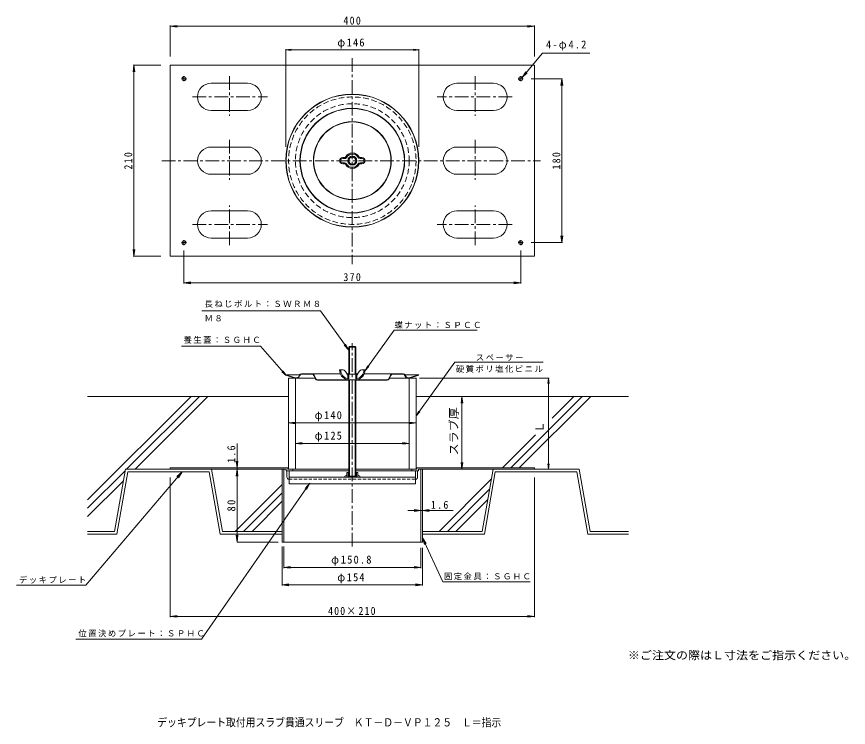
# Model space of a CAD drawing. Units: millimetres at full size, sheet at 1:3. Extents: x -412 to 501, y -406 to 374.
import ezdxf
from ezdxf.enums import TextEntityAlignment as Align

# ---------------------------------------------------------------- set-up
doc = ezdxf.new("R2010")
doc.units = ezdxf.units.MM
doc.header["$LTSCALE"] = 3
for name, pattern in [('CHAIN1', [8, 5, -1, 1, -1]), ('DASHED1', [1.8, 1.2, -0.6]), ('DASHED2', [3, 2, -1])]:
    doc.linetypes.add(name, pattern=pattern)
for name, color, linetype, lineweight in [('3-0', 4, 'Continuous', 9), ('3-1', 6, 'DASHED2', 9), ('3-2', 3, 'Continuous', 9), ('3-4', 7, 'Continuous', 9), ('3-5', 7, 'Continuous', 9), ('3-6', 6, 'Continuous', 9), ('3-8', 7, 'Continuous', 9), ('3-A', 2, 'Continuous', 9), ('3-E', 7, 'Continuous', 9), ('3-F', 7, 'Continuous', 9)]:
    doc.layers.add(name, color=color, linetype=linetype, lineweight=lineweight)
doc.layers.add('F-5_F-5ﾚｲﾔ', color=2, linetype='Continuous')
doc.layers.add('F-F_F-Fﾚｲﾔ', color=2, linetype='Continuous')
doc.styles.add('ＭＳ ゴシック', font='')
doc.styles.get('ＭＳ ゴシック').set_extended_font_data('MS Gothic')

msp = doc.modelspace()

# ---------------------------------------------------------------- linework, layer by layer
at = {"layer": '3-0', "linetype": 'CHAIN1'}
for p, q in [((-43.687, 328.678), (-43.687, 102.233)), ((-253.006, 216.104), (162.965, 216.104))]:
    msp.add_line(p, q, dxfattribs=at)
at = {"layer": '3-0'}
for p, q in [((-99.469, -18.085), (-56.757, -18.085)), ((-49.487, -18.085), (-47.687, -18.085)), ((-39.687, -18.085), (-37.887, -18.085)), ((-30.616, -18.085), (12.095, -18.085)), ((-116.687, -19.562), (-116.536, -19.085)), ((-106.477, -22.781), (-116.687, -19.562)), ((-116.536, -19.085), (-101.469, -19.085)), ((-116.536, -19.085), (-106.326, -22.304)), ((-105.274, -22.966), (-84.485, -22.966)), ((-101.802, -19.689), (-102.007, -20.221)), ((-101.336, -19.868), (-101.54, -20.4)), ((-99.469, -18.585), (-87.786, -18.585)), ((-85.97, -19.747), (-84.177, -23.633)), ((-83.723, -23.423), (-85.516, -19.537)), ((-81.907, -24.585), (-47.687, -24.585)), ((-81.907, -25.085), (-47.687, -25.085)), ((-48.187, -24.585), (-48.187, -25.085)), ((-39.687, -24.585), (-5.466, -24.585)), ((-39.687, -25.085), (-5.466, -25.085)), ((-39.187, -24.585), (-39.187, -25.085)), ((-1.857, -19.537), (-3.65, -23.423)), ((-1.403, -19.747), (-3.196, -23.633)), ((17.901, -22.966), (-2.889, -22.966)), ((12.095, -18.585), (0.413, -18.585)), ((13.962, -19.868), (14.167, -20.4)), ((29.163, -19.085), (14.095, -19.085)), ((14.429, -19.689), (14.633, -20.221)), ((29.163, -19.085), (18.953, -22.304)), ((29.313, -19.562), (19.104, -22.781)), ((29.313, -19.562), (29.163, -19.085))]:
    msp.add_line(p, q, dxfattribs=at)
for radius in [73, 72.85, 57.5, 57.157, 42.82, 42.5]:
    msp.add_circle((-43.687, 216.104), radius, dxfattribs=at)
at = {"layer": '3-0', "linetype": 'DASHED1'}
msp.add_circle((-43.687, 216.104), 4.5, dxfattribs=at)
at = {"layer": '3-0'}
for centre, radius, start, end in [((-99.469, -20.585), 2.5, 90, 158.99577), ((-87.786, -20.585), 2.5, 24.77563, 90), ((0.413, -20.585), 2.5, 90, 155.22437), ((12.095, -20.585), 2.5, 21.00423, 90), ((-105.274, -18.966), 4, 252.49985, 338.99612), ((-105.274, -18.966), 3.5, 252.49985, 302.04256), ((-105.274, -18.966), 3.5, 302.04256, 338.99612), ((-99.469, -20.585), 2, 90, 158.99577), ((-87.786, -20.585), 2, 24.77563, 90), ((-81.907, -22.585), 2.5, 204.77518, 270), ((-81.907, -22.585), 2, 204.77518, 270), ((-5.466, -22.585), 2, 270, 335.22482), ((-5.466, -22.585), 2.5, 270, 335.22482), ((0.413, -20.585), 2, 90, 155.22437), ((12.095, -20.585), 2, 21.00423, 90), ((17.901, -18.966), 4, 201.00388, 287.50015), ((17.901, -18.966), 3.5, 201.00388, 287.50015)]:
    msp.add_arc(centre, radius, start, end, dxfattribs=at)
at = {"layer": '3-1', "linetype": 'CHAIN1'}
msp.add_line((-43.687, -207.88), (-43.687, 15.535), dxfattribs=at)
at = {"layer": '3-1'}
for radius in [70, 62.5]:
    msp.add_circle((-43.687, 216.104), radius, dxfattribs=at)
at = {"layer": '3-2'}
for p, q in [((-115.487, -131.46), (-115.487, -124.46)), ((-113.187, -124.46), (-113.187, -138.76)), ((25.813, -124.46), (25.813, -138.76)), ((28.113, -131.46), (28.113, -124.46)), ((25.813, -131.46), (-113.187, -131.46)), ((-113.187, -138.76), (25.813, -138.76))]:
    msp.add_line(p, q, dxfattribs=at)
at = {"layer": '3-2', "color": 2}
for p, q in [((-48.187, -126.461), (-48.187, -131.46)), ((-39.187, -126.46), (-39.187, -131.46)), ((-51.879, -130.46), (-49.687, -129.195)), ((-51.879, -130.46), (-51.879, -131.46)), ((-35.494, -130.46), (-37.687, -129.195)), ((-35.494, -130.46), (-35.494, -131.46))]:
    msp.add_line(p, q, dxfattribs=at)
at = {"layer": '3-2', "linetype": 'DASHED1'}
msp.add_line((-113.187, -133.76), (25.813, -133.76), dxfattribs=at)
at = {"layer": '3-2'}
for centre, start, end in [((-113.187, -131.46), 180, 270), ((25.813, -131.46), 270, 0)]:
    msp.add_arc(centre, 2.3, start, end, dxfattribs=at)
at = {"layer": '3-4'}
for p, q in [((-116.687, 337.893), (-110.738, 338.676)), ((-116.687, 338.493), (-116.687, 231.38)), ((29.313, 337.893), (23.365, 338.676)), ((29.313, 338.493), (29.313, 231.38)), ((-116.687, 337.893), (-110.738, 337.109)), ((-116.687, 337.893), (29.313, 337.893)), ((29.313, 337.893), (23.365, 337.109)), ((-283.574, 321.104), (-284.553, 313.669)), ((-284.474, 321.104), (-253.958, 321.104)), ((-283.574, 321.104), (-282.595, 313.669)), ((-283.574, 111.104), (-283.574, 321.104)), ((-283.574, 111.104), (-284.553, 118.54)), ((-284.474, 111.104), (-253.958, 111.104)), ((-283.574, 111.104), (-282.595, 118.54)), ((-228.687, 80.996), (-228.687, 117.422)), ((141.313, 80.996), (141.313, 117.422)), ((-228.687, 81.896), (-221.251, 82.875)), ((141.313, 81.896), (133.878, 82.875)), ((-228.687, 81.896), (141.313, 81.896)), ((-228.687, 81.896), (-221.251, 80.917)), ((141.313, 81.896), (133.878, 80.917)), ((172.57, -22.861), (30.132, -22.861)), ((171.97, -22.861), (171.186, -28.809)), ((171.97, -22.861), (172.753, -28.809)), ((171.97, -122.861), (171.97, -22.861)), ((77.713, -42.861), (72.097, -42.861)), ((76.813, -42.861), (77.792, -50.296)), ((-113.687, -71.983), (-106.251, -71.004)), ((-113.687, -71.983), (26.313, -71.983)), ((-113.687, -71.983), (-106.251, -72.962)), ((26.313, -71.983), (18.878, -71.004)), ((26.313, -71.983), (18.878, -72.962)), ((-170.31, -94.478), (-170.31, -122.861)), ((-106.187, -94.49), (-98.751, -93.511)), ((-106.187, -94.49), (-98.751, -95.469)), ((-106.187, -94.49), (18.813, -94.49)), ((18.813, -94.49), (11.378, -93.511)), ((18.813, -94.49), (11.378, -95.469)), ((-170.31, -121.261), (-171.288, -113.825)), ((-170.31, -121.261), (-169.331, -113.825)), ((76.813, -122.861), (75.834, -115.425)), ((76.813, -122.861), (77.792, -115.425)), ((171.97, -122.861), (171.186, -116.912)), ((171.97, -122.861), (172.753, -116.912)), ((-230.741, -125.861), (-236.306, -130.888)), ((-170.31, -122.861), (-171.288, -130.296)), ((-170.31, -202.86), (-170.31, -122.861)), ((-170.31, -122.861), (-169.331, -130.296)), ((67.299, -168.195), (17.473, -168.195)), ((31.713, -168.195), (24.277, -167.216)), ((31.713, -168.195), (24.277, -169.174)), ((33.313, -168.195), (40.749, -167.216)), ((33.313, -168.195), (40.749, -169.174)), ((-170.31, -202.86), (-171.288, -195.425)), ((-170.31, -202.86), (-169.331, -195.425)), ((-125.033, -202.86), (-170.31, -202.86)), ((-119.087, -231.587), (-119.087, -207.71)), ((31.713, -231.587), (31.713, -209.163)), ((-119.087, -230.687), (-111.651, -229.708)), ((-119.087, -230.687), (-111.651, -231.666)), ((-119.087, -230.687), (31.713, -230.687)), ((31.713, -230.687), (24.277, -229.708)), ((31.713, -230.687), (24.277, -231.666))]:
    msp.add_line(p, q, dxfattribs=at)
at = {"layer": '3-4', "color": 4}
for p, q in [((-243.687, 321.104), (-243.687, 111.104)), ((-243.687, 321.104), (156.313, 321.104)), ((156.313, 321.104), (156.313, 111.104)), ((-243.687, 111.104), (156.313, 111.104)), ((-243.687, -121.261), (-243.687, -122.861)), ((-243.687, -121.261), (-113.687, -121.261)), ((-243.687, -122.861), (-116.287, -122.861)), ((-120.687, -122.861), (-120.687, -202.86)), ((-119.087, -122.861), (-119.087, -202.86)), ((-116.287, -122.861), (-116.287, -124.46)), ((-116.287, -124.46), (-47.687, -124.46)), ((-114.687, -121.261), (-114.687, -122.861)), ((-114.687, -122.861), (-95.687, -122.861)), ((-109.187, -122.861), (-109.187, -124.46)), ((-39.687, -124.46), (28.913, -124.46)), ((21.813, -124.46), (21.813, -122.861)), ((27.313, -122.861), (21.813, -122.861)), ((26.313, -121.261), (156.313, -121.261)), ((27.313, -121.261), (27.313, -122.861)), ((28.913, -122.861), (156.313, -122.861)), ((28.913, -122.861), (28.913, -124.46)), ((31.713, -122.861), (31.713, -202.86)), ((33.313, -122.861), (33.313, -202.86)), ((156.313, -121.261), (156.313, -122.861)), ((-120.687, -202.86), (33.313, -202.86))]:
    msp.add_line(p, q, dxfattribs=at)
at = {"layer": '3-4', "color": 4, "linetype": 'CHAIN1'}
for p, q in [((-231.37, 306.104), (-225.847, 306.104)), ((-228.687, 303.369), (-228.687, 309.055)), ((143.997, 306.104), (138.473, 306.104)), ((141.313, 303.369), (141.313, 309.055)), ((-228.687, 128.84), (-228.687, 123.154)), ((141.313, 128.84), (141.313, 123.154)), ((-231.37, 126.104), (-225.847, 126.104)), ((143.997, 126.104), (138.473, 126.104))]:
    msp.add_line(p, q, dxfattribs=at)
at = {"layer": '3-4', "color": 2}
for p, q in [((-52.16, 219.604), (-54.187, 219.604)), ((-35.213, 219.604), (-33.187, 219.604)), ((-52.16, 218.404), (-54.187, 218.404)), ((-54.187, 213.804), (-52.16, 213.804)), ((-54.187, 212.604), (-52.16, 212.604)), ((-35.213, 218.404), (-33.187, 218.404)), ((-33.187, 213.804), (-35.213, 213.804)), ((-33.187, 212.604), (-35.213, 212.604))]:
    msp.add_line(p, q, dxfattribs=at)
at = {"layer": '3-4'}
for points in [[(76.813, -122.861), (76.813, -42.861), (75.834, -50.296)], [(-336.608, -250.238), (-230.741, -125.861), (-234.815, -132.157)]]:
    msp.add_lwpolyline(points, dxfattribs=at)
at = {"layer": '3-4', "color": 4}
for centre in [(-228.687, 306.104), (141.313, 306.104), (-228.687, 126.104), (141.313, 126.104)]:
    msp.add_circle(centre, 2.1, dxfattribs=at)
at = {"layer": '3-4', "color": 2}
for radius in [5, 3.8]:
    msp.add_circle((-43.687, 216.104), radius, dxfattribs=at)
for centre, radius, start, end in [((-54.187, 216.104), 3.5, 90, 270), ((-52.16, 220.804), 1.2, 270, 323.96806), ((-52.16, 220.804), 2.4, 270, 323.96806), ((-43.687, 216.104), 8.5, 28.02756, 151.97244), ((-43.687, 216.104), 7.3, 28.02756, 153.56662), ((-35.213, 220.804), 2.4, 212.0298, 270), ((-35.213, 220.804), 1.2, 216.03194, 270), ((-33.187, 216.104), 3.5, 270, 90), ((-54.187, 216.104), 2.3, 90, 270), ((-52.16, 211.404), 2.4, 32.02982, 90), ((-52.16, 211.404), 1.2, 36.03194, 90), ((-43.687, 216.104), 8.5, 208.02756, 331.97244), ((-43.687, 216.104), 7.3, 208.02756, 331.97244), ((-35.213, 211.404), 2.4, 90, 147.97018), ((-35.213, 211.404), 1.2, 90, 143.96806), ((-33.187, 216.104), 2.3, 270, 90)]:
    msp.add_arc(centre, radius, start, end, dxfattribs=at)
at = {"layer": '3-5'}
for p, q in [((-78.496, 51.134), (-209.02, 51.134)), ((-78.496, 51.134), (-47.687, 7.872)), ((2.361, 29.922), (-29.687, -14.519)), ((2.361, 29.922), (93.315, 29.922)), ((-144.67, 12.48), (-231.486, 12.48)), ((-144.67, 12.48), (-116.536, -20.019)), ((-47.687, 7.872), (-52.798, 13.361)), ((-47.687, 7.872), (-51.203, 14.496)), ((68.812, -5.32), (26.313, -64.253)), ((68.812, -5.32), (166.044, -5.32)), ((-116.536, -20.019), (-120.973, -15.98)), ((-116.536, -20.019), (-119.777, -14.969)), ((-29.687, -14.519), (-26.842, -9.236)), ((-29.687, -14.519), (-25.572, -10.152)), ((26.313, -64.253), (29.158, -58.97)), ((26.313, -64.253), (30.428, -59.886)), ((-90.404, -138.318), (-95.456, -143.861)), ((-209.473, -309.36), (-347.355, -309.36))]:
    msp.add_line(p, q, dxfattribs=at)
msp.add_lwpolyline([(-209.473, -309.36), (-90.404, -138.318), (-93.849, -144.98)], dxfattribs=at)
at = {"layer": '3-6'}
for p, q in [((-334.494, -156.537), (-220.817, -42.861)), ((-113.687, -42.861), (-334.494, -42.861)), ((-291.625, -122.861), (-211.625, -42.861)), ((-282.432, -122.861), (-202.432, -42.861)), ((26.313, -42.861), (259.774, -42.861)), ((130.608, -121.261), (209.008, -42.861)), ((139.801, -121.261), (218.201, -42.861)), ((175.776, -66.901), (199.816, -42.861)), ((121.416, -121.261), (157.743, -84.933)), ((-293.228, -124.464), (-334.494, -165.73)), ((-304.976, -191.092), (-292.945, -122.861)), ((-290.428, -125.861), (-302.459, -194.092)), ((-198.298, -122.861), (-292.945, -122.861)), ((-290.428, -125.861), (-200.815, -125.861)), ((-200.815, -125.861), (-188.784, -194.092)), ((-186.267, -191.092), (-198.298, -122.861)), ((98.893, -191.092), (110.924, -122.861)), ((113.442, -125.861), (101.411, -194.092)), ((205.572, -122.861), (110.924, -122.861)), ((113.442, -125.861), (203.055, -125.861)), ((203.055, -125.861), (215.086, -194.092)), ((217.603, -191.092), (205.572, -122.861)), ((-295.196, -135.624), (-334.494, -174.922)), ((51.585, -191.092), (109.021, -133.655)), ((-172.268, -191.092), (-120.687, -139.51)), ((60.777, -191.092), (107.053, -144.816)), ((-163.075, -191.092), (-120.687, -148.703)), ((-153.883, -191.092), (-120.687, -157.895)), ((69.969, -191.092), (105.085, -155.976)), ((-304.976, -191.092), (-334.494, -191.092)), ((-120.687, -191.092), (-186.267, -191.092)), ((33.313, -191.092), (98.893, -191.092)), ((259.774, -191.092), (217.603, -191.092)), ((-302.459, -194.092), (-334.494, -194.092)), ((-120.687, -194.092), (-188.784, -194.092)), ((33.313, -194.092), (101.411, -194.092)), ((215.086, -194.092), (259.774, -194.092))]:
    msp.add_line(p, q, dxfattribs=at)
at = {"layer": '3-8'}
for p, q in [((-113.687, -122.861), (-113.687, -22.861)), ((-106.187, -22.861), (-113.687, -22.861)), ((-106.187, -122.861), (-106.187, -22.861)), ((18.813, -22.861), (26.313, -22.861)), ((18.813, -122.861), (18.813, -22.861)), ((26.313, -122.861), (26.313, -22.861)), ((-113.687, -122.861), (-47.687, -122.861)), ((-39.687, -122.861), (26.313, -122.861))]:
    msp.add_line(p, q, dxfattribs=at)
at = {"layer": '3-A', "color": 4, "linetype": 'CHAIN1'}
for p, q in [((-178.686, 308.887), (-178.686, 265.203)), ((91.313, 308.887), (91.313, 265.203)), ((-219.262, 286.104), (-136.823, 286.104)), ((131.889, 286.104), (49.45, 286.104)), ((-178.686, 238.887), (-178.686, 195.203)), ((91.313, 238.887), (91.313, 195.203)), ((-178.686, 123.322), (-178.686, 167.006)), ((91.313, 123.322), (91.313, 167.006)), ((-219.262, 146.104), (-136.823, 146.104)), ((131.889, 146.104), (49.45, 146.104))]:
    msp.add_line(p, q, dxfattribs=at)
at = {"layer": '3-A', "color": 4}
for p, q in [((-198.687, 301.104), (-158.687, 301.104)), ((111.313, 301.104), (71.313, 301.104)), ((-198.687, 271.104), (-158.687, 271.104)), ((111.313, 271.104), (71.313, 271.104)), ((-198.687, 231.104), (-158.687, 231.104)), ((111.313, 231.104), (71.313, 231.104)), ((-198.687, 201.104), (-158.687, 201.104)), ((111.313, 201.104), (71.313, 201.104)), ((-198.687, 161.104), (-158.687, 161.104)), ((111.313, 161.104), (71.313, 161.104)), ((-198.687, 131.104), (-158.687, 131.104)), ((111.313, 131.104), (71.313, 131.104))]:
    msp.add_line(p, q, dxfattribs=at)
at = {"layer": '3-A'}
for p, q in [((-46.687, 12.139), (-47.687, 11.139)), ((-47.687, 11.139), (-39.687, 11.139)), ((-47.687, 11.139), (-47.687, -18.585)), ((-46.687, 12.139), (-40.687, 12.139)), ((-46.687, 12.139), (-46.687, -18.585)), ((-39.687, 11.139), (-40.687, 12.139)), ((-40.687, 12.139), (-40.687, -18.585)), ((-39.687, 11.139), (-39.687, -18.585)), ((-54.675, -13.585), (-57.687, -13.585)), ((-51.291, -15.452), (-48.687, -19.585)), ((-36.083, -15.452), (-38.687, -19.585)), ((-32.698, -13.585), (-29.687, -13.585)), ((-49.487, -24.585), (-37.887, -24.585)), ((-38.687, -18.585), (-48.687, -18.585)), ((-48.687, -18.585), (-48.687, -23.385)), ((-47.687, -24.585), (-47.687, -131.46)), ((-47.487, -18.585), (-47.487, -23.385)), ((-46.687, -24.585), (-46.687, -131.46)), ((-40.687, -24.585), (-40.687, -131.46)), ((-39.887, -18.585), (-39.887, -23.385)), ((-39.687, -24.585), (-39.687, -131.46)), ((-38.687, -18.585), (-38.687, -23.385)), ((-49.687, -126.46), (-49.687, -131.46)), ((-46.687, -126.46), (-49.687, -126.46)), ((-37.687, -126.46), (-40.687, -126.46)), ((-37.687, -126.46), (-37.687, -131.46)), ((-47.687, -130.46), (-46.687, -131.46)), ((-47.687, -130.46), (-39.687, -130.46)), ((-46.687, -131.46), (-40.687, -131.46)), ((-39.687, -130.46), (-40.687, -131.46))]:
    msp.add_line(p, q, dxfattribs=at)
at = {"layer": '3-A', "color": 7}
msp.add_line((-336.608, -250.238), (-412.484, -250.238), dxfattribs=at)
at = {"layer": '3-A', "color": 4}
for centre, start, end in [((-198.687, 286.104), 90, 270), ((-158.687, 286.104), 270, 90), ((71.313, 286.104), 90, 270), ((111.313, 286.104), 270, 90), ((-198.687, 216.104), 90, 270), ((-158.687, 216.104), 270, 90), ((71.313, 216.104), 90, 270), ((111.313, 216.104), 270, 90), ((-198.687, 146.104), 90, 270), ((-158.687, 146.104), 270, 90), ((71.313, 146.104), 90, 270), ((111.313, 146.104), 270, 90)]:
    msp.add_arc(centre, 15, start, end, dxfattribs=at)
at = {"layer": '3-A'}
for centre, radius, start, end in [((-46.162, -13.55), 11.525, 180.17361, 253.23207), ((-46.162, -13.55), 10.325, 180.17361, 255.40904), ((-54.675, -17.585), 4, 32.21649, 90), ((-41.212, -13.55), 10.325, 284.59094, 359.82637), ((-41.212, -13.55), 11.525, 286.76791, 359.82637), ((-32.698, -17.585), 4, 90, 147.78351), ((-48.887, -23.385), 0.2, 308.26572, 0), ((-48.687, -23.385), 1.2, 270, 0), ((-38.687, -23.385), 1.2, 180, 270), ((-38.487, -23.385), 0.2, 180, 231.73428)]:
    msp.add_arc(centre, radius, start, end, dxfattribs=at)
at = {"layer": '3-E'}
for p, q in [((33.313, -198.245), (35.592, -205.391)), ((55.941, -246.363), (151.793, -246.363))]:
    msp.add_line(p, q, dxfattribs=at)
msp.add_lwpolyline([(55.941, -246.363), (33.313, -198.245), (37.363, -204.558)], dxfattribs=at)
at = {"layer": '3-F'}
for p, q in [((-243.687, 363.678), (-236.251, 364.657)), ((-243.687, 364.578), (-243.687, 330.703)), ((-243.687, 363.678), (156.313, 363.678)), ((-243.687, 363.678), (-236.251, 362.699)), ((156.313, 363.678), (148.878, 364.657)), ((156.313, 363.678), (148.878, 362.699)), ((156.313, 364.578), (156.313, 330.703)), ((165.231, 334.128), (142.943, 307.429)), ((165.231, 334.128), (217.232, 334.128)), ((142.943, 307.429), (146.957, 313.764)), ((142.943, 307.429), (148.46, 312.51)), ((152.997, 306.104), (187.369, 306.104)), ((186.469, 306.104), (185.49, 298.669)), ((186.469, 306.104), (187.448, 298.669)), ((186.469, 126.104), (186.469, 306.104)), ((186.469, 126.104), (185.49, 133.54)), ((186.469, 126.104), (187.448, 133.54)), ((152.997, 126.104), (187.369, 126.104)), ((35.444, -122.861), (117.213, -122.861)), ((-243.687, -131.86), (-243.687, -285.385)), ((156.313, -131.86), (156.313, -285.385)), ((-120.687, -207.71), (-120.687, -250.686)), ((33.313, -209.163), (33.313, -250.686)), ((-120.687, -249.786), (-113.251, -248.807)), ((-120.687, -249.786), (-113.251, -250.765)), ((-120.687, -249.786), (33.313, -249.786)), ((33.313, -249.786), (25.877, -248.807)), ((33.313, -249.786), (25.877, -250.765)), ((-243.687, -284.485), (-236.251, -283.506)), ((-243.687, -284.485), (156.313, -284.485)), ((-243.687, -284.485), (-236.251, -285.463)), ((156.313, -284.485), (148.878, -283.506)), ((156.313, -284.485), (148.878, -285.463))]:
    msp.add_line(p, q, dxfattribs=at)

# ---------------------------------------------------------------- texts
at = {"layer": '3-4', "color": 2, "style": 'ＭＳ ゴシック', "width": 1.1}
msp.add_text('スラブ厚', height=8.798, rotation=90, dxfattribs=at).set_placement((75.013, -107.607), align=Align.BOTTOM_LEFT)
at = {"layer": '3-4', "color": 2, "style": 'ＭＳ ゴシック'}
msp.add_text('Ｌ', height=8.798, rotation=90, dxfattribs=at).set_placement((169.092, -82.611), align=Align.BOTTOM_LEFT)
at = {"layer": '3-4', "color": 2, "char_height": 8.798, "attachment_point": 7, "style": 'ＭＳ ゴシック'}
for s, insert in [('\\T1.21;\\W0.95;φ146', (-60.187, 339.183)), ('\\T1.27;\\W0.9;370', (-53.437, 83.696)), ('\\T1.21;\\W0.95;φ140', (-85.083, -70.183)), ('\\T1.21;\\W0.95;φ125', (-85.083, -92.69)), ('\\T1.27;\\W0.9;1.6', (42.744, -166.395)), ('\\T1.23;\\W0.95;φ150.8', (-66.937, -228.887))]:
    msp.add_mtext(s, dxfattribs=dict(at, insert=insert))
at = {"layer": '3-4', "color": 2, "char_height": 8.798, "attachment_point": 7, "rotation": 90, "style": 'ＭＳ ゴシック'}
for s, insert in [('\\T1.27;\\W0.9;210', (-285.374, 206.354)), ('\\T1.27;\\W0.9;1.6', (-172.11, -115.844)), ('\\T1.27;\\W0.95;80', (-172.11, -169.235))]:
    msp.add_mtext(s, dxfattribs=dict(at, insert=insert))
at = {"layer": '3-4', "insert": (-409.942, -248.405), "char_height": 6.598, "attachment_point": 7, "style": 'ＭＳ ゴシック'}
msp.add_mtext('\\T1.17;デッキプレート', dxfattribs=at)
at = {"layer": '3-5', "char_height": 6.598, "attachment_point": 7, "style": 'ＭＳ ゴシック'}
for s, insert in [('\\T1.17;長ねじボルト：ＳＷＲＭ８', (-206.066, 54.694)), ('\\T1.17;Ｍ８', (-206.066, 39.51)), ('\\T1.17;蝶ナット：ＳＰＣＣ', (2.494, 31.524)), ('\\T1.17;養生蓋：ＳＧＨＣ', (-229.184, 15.154)), ('\\T1.17;スペーサー', (91.928, -3.849)), ('\\T1.17;硬質ポリ塩化ビニル', (70.048, -16.736)), ('\\T1.17;位置決めプレート：ＳＰＨＣ', (-344.659, -307.252))]:
    msp.add_mtext(s, dxfattribs=dict(at, insert=insert))
at = {"layer": '3-E', "insert": (56.907, -244.661), "char_height": 6.598, "attachment_point": 7, "style": 'ＭＳ ゴシック'}
msp.add_mtext('\\T1.17;固定金具：ＳＧＨＣ', dxfattribs=at)
at = {"layer": '3-F', "color": 2, "char_height": 8.798, "attachment_point": 7, "style": 'ＭＳ ゴシック'}
for s, insert in [('\\T1.27;\\W0.9;400', (-53.437, 365.478)), ('\\T1.23;\\W0.95;4-φ4.2', (169.171, 336.964)), ('\\T1.21;\\W0.95;φ154', (-60.187, -248.286)), ('\\T1.24;\\W0.9;400×210', (-70.312, -282.985))]:
    msp.add_mtext(s, dxfattribs=dict(at, insert=insert))
at = {"layer": '3-F', "color": 2, "insert": (184.969, 206.354), "char_height": 8.798, "attachment_point": 7, "rotation": 90, "style": 'ＭＳ ゴシック'}
msp.add_mtext('\\T1.27;\\W0.9;180', dxfattribs=at)
at = {"layer": 'F-5_F-5ﾚｲﾔ', "style": 'ＭＳ ゴシック', "width": 0.9}
msp.add_text('デッキプレート取付用スラブ貫通スリーブ\u3000ＫＴ－Ｄ－ＶＰ１２５\u3000Ｌ＝指示', height=8.798, dxfattribs=at).set_placement((-258.046, -408), align=Align.BOTTOM_LEFT)
at = {"layer": 'F-F_F-Fﾚｲﾔ', "style": 'ＭＳ ゴシック', "width": 1.1}
msp.add_text('※ご注文の際はＬ寸法をご指示ください。', height=8.798, dxfattribs=at).set_placement((259.121, -334.263), align=Align.BOTTOM_LEFT)

doc.saveas('drawing.dxf')
